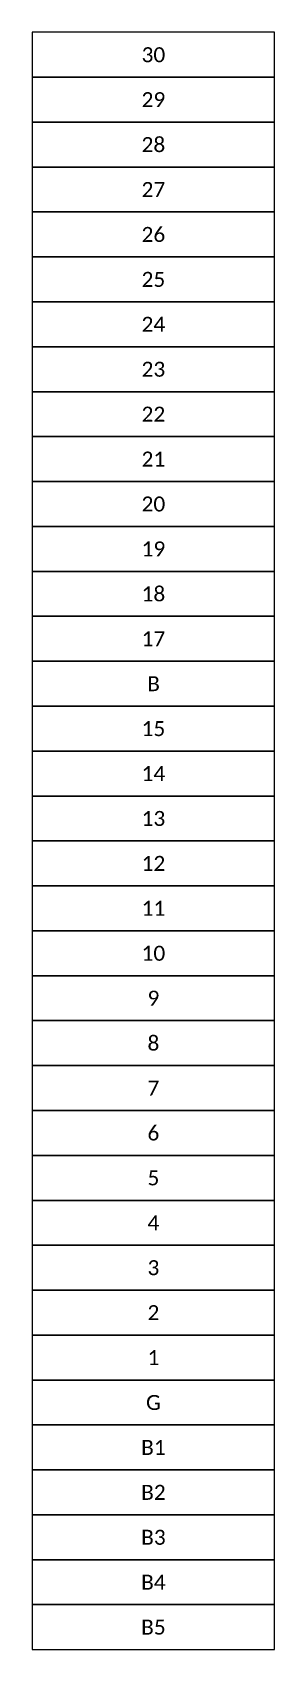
# Model space of a CAD drawing. Header units: inches. Extents: x -263 to 27067233, y -439 to 817078.
# Drawn here: x -263 to -102, y -24 to 1056 of the extents above.
import ezdxf
from ezdxf.enums import TextEntityAlignment as Align

# ---------------------------------------------------------------- set-up
doc = ezdxf.new("R2010")
doc.units = ezdxf.units.IN
doc.header["$MEASUREMENT"] = 0
doc.layers.add('Floors', color=250, linetype='Continuous')
doc.styles.add('Legend', font='calibri.ttf')

# ---------------------------------------------------------------- blocks, each defined once
blk = doc.blocks.new('FLOOR')
blk.add_lwpolyline([(0, 0), (161.7, 0), (161.7, 30), (0, 30)], close=True)
at = {"style": 'Legend'}
blk.add_attdef('B', text='', height=10, dxfattribs=at).set_placement((80.8, 15), align=Align.MIDDLE_CENTER)

msp = doc.modelspace()

# ---------------------------------------------------------------- linework, layer by layer
msp.add_lwpolyline([(-263.5, 606.5), (-101.8, 606.5), (-101.8, 636.5), (-263.5, 636.5)], close=True)

# ---------------------------------------------------------------- block references
at = {"layer": 'Floors'}
for p, values in [((-263.5, 1026.5), {'B': '30'}), ((-263.5, 996.5), {'B': '29'}), ((-263.5, 966.5), {'B': '28'}), ((-263.5, 936.5), {'B': '27'}), ((-263.5, 906.5), {'B': '26'}), ((-263.5, 876.5), {'B': '25'}), ((-263.5, 846.5), {'B': '24'}), ((-263.5, 816.5), {'B': '23'}), ((-263.5, 786.5), {'B': '22'}), ((-263.5, 756.5), {'B': '21'}), ((-263.5, 726.5), {'B': '20'}), ((-263.5, 696.5), {'B': '19'}), ((-263.5, 666.5), {'B': '18'}), ((-263.5, 636.5), {'B': '17'}), ((-263.5, 576.5), {'B': '15'}), ((-263.5, 546.5), {'B': '14'}), ((-263.5, 516.5), {'B': '13'}), ((-263.5, 486.5), {'B': '12'}), ((-263.5, 456.5), {'B': '11'}), ((-263.5, 426.5), {'B': '10'}), ((-263.5, 396.5), {'B': '9'}), ((-263.5, 366.5), {'B': '8'}), ((-263.5, 336.5), {'B': '7'}), ((-263.5, 306.5), {'B': '6'}), ((-263.5, 276.5), {'B': '5'}), ((-263.5, 246.5), {'B': '4'}), ((-263.5, 216.5), {'B': '3'}), ((-263.5, 186.5), {'B': '2'}), ((-263.5, 156.5), {'B': '1'}), ((-263.5, 126.5), {'B': 'G'}), ((-263.5, 96.5), {'B': 'B1'}), ((-263.5, 66.5), {'B': 'B2'}), ((-263.5, 36.5), {'B': 'B3'}), ((-263.5, 6.5), {'B': 'B4'}), ((-263.5, -23.5), {'B': 'B5'})]:
    msp.add_blockref('FLOOR', p, dxfattribs=at).add_auto_attribs(values)

# ---------------------------------------------------------------- texts
at = {"style": 'Legend'}
msp.add_attdef('B', text='G', height=10, dxfattribs=at).set_placement((-182.6, 621.5), align=Align.MIDDLE_CENTER)

doc.saveas('drawing.dxf')
